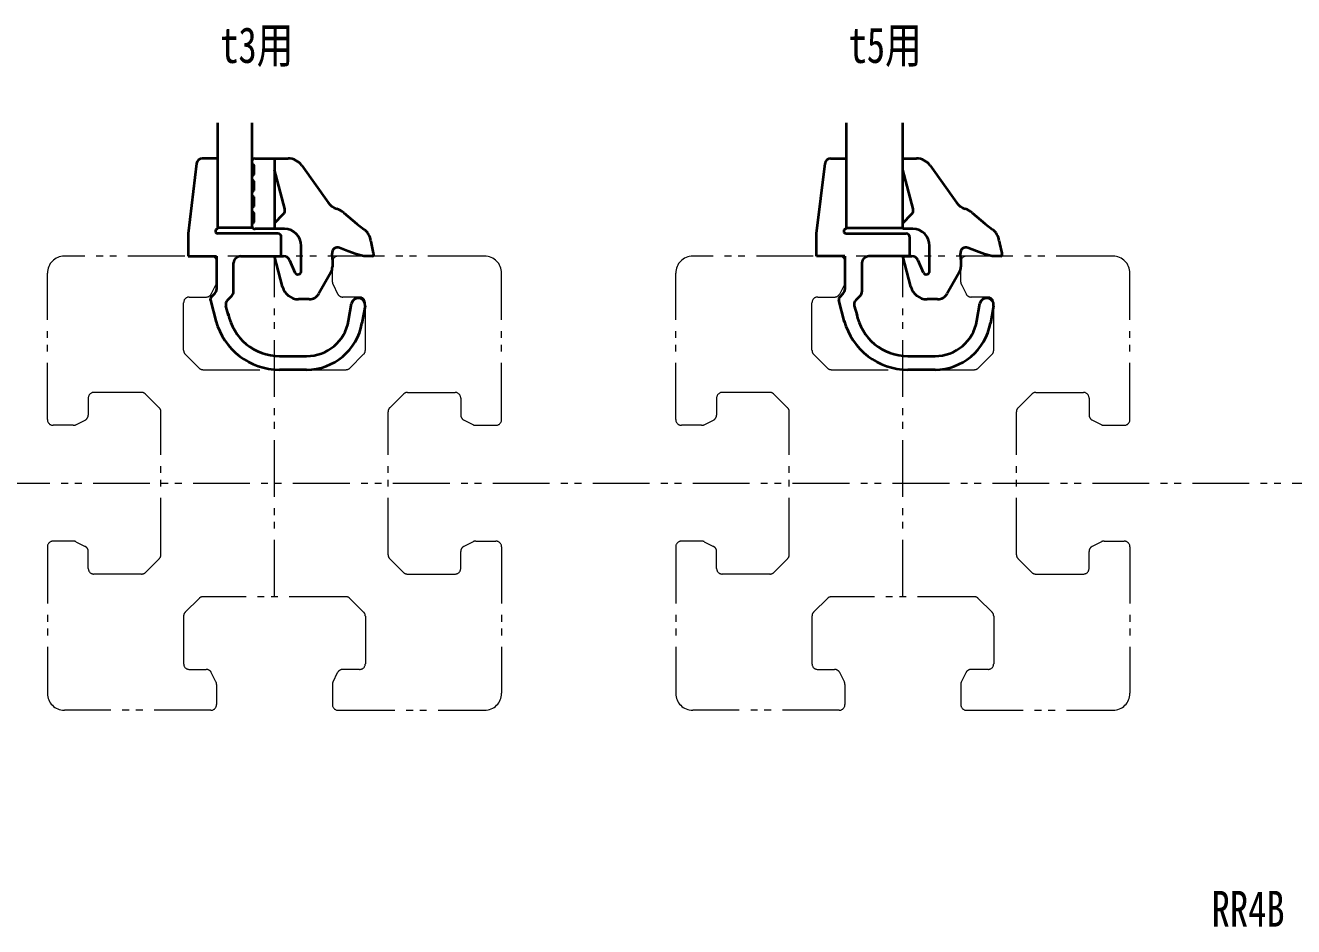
# Model space of a CAD drawing. Units: millimetres on the paper. Extents: x -621 to 258, y -422 to 49.
# Drawn here: x -539 to -427.3, y -39.6 to 39.8 of the extents above; entities that cross this region are included whole.
import ezdxf
from ezdxf.enums import TextEntityAlignment as Align

# ---------------------------------------------------------------- set-up
doc = ezdxf.new("R2010")
doc.units = ezdxf.units.MM
doc.linetypes.add('DOUBLE_CHAIN1', pattern=[8.8, 5, -1, 0.6, -0.6, 0.6, -1])
for name, color, linetype, lineweight in [('0-0', 7, 'Continuous', 18), ('0-1', 4, 'DOUBLE_CHAIN1', 18), ('0-2', 1, 'Continuous', 40), ('0-3', 5, 'Continuous', 40)]:
    doc.layers.add(name, color=color, linetype=linetype, lineweight=lineweight)
doc.layers.add('0-7', color=7, linetype='Continuous')
doc.styles.add('ＭＳ ゴシック', font='')
doc.styles.get('ＭＳ ゴシック').set_extended_font_data('MS Gothic')

msp = doc.modelspace()

# ---------------------------------------------------------------- linework, layer by layer
at = {"layer": '0-0', "lineweight": 40}
for p, q in [((-522.02, 28.1), (-523.377, 28.1)), ((-522.02, 21.9), (-522.02, 28.1)), ((-468.045, 28.1), (-466.688, 28.1)), ((-466.688, 28.1), (-466.688, 21.9)), ((-523.874, 27.66), (-524.62, 21.5)), ((-469.288, 21.5), (-468.541, 27.66)), ((-524.62, 21.5), (-524.62, 19.5)), ((-516.72, 21.5), (-522.02, 21.5)), ((-469.288, 19.5), (-469.288, 21.5)), ((-466.688, 21.5), (-461.388, 21.5)), ((-516.42, 19.5), (-516.42, 21.2)), ((-461.088, 21.2), (-461.088, 19.5)), ((-524.62, 19.5), (-522.12, 19.5)), ((-522.12, 19.5), (-522.12, 16.568)), ((-520.02, 19.5), (-516.42, 19.5)), ((-466.788, 19.5), (-469.288, 19.5)), ((-466.788, 19.5), (-466.788, 16.568)), ((-461.088, 19.5), (-464.688, 19.5)), ((-520.62, 16.371), (-520.62, 18.9)), ((-465.288, 18.9), (-465.288, 16.371)), ((-522.583, 15.898), (-522.267, 16.215)), ((-521.163, 15.621), (-520.767, 16.018)), ((-467.25, 15.898), (-466.934, 16.215)), ((-465.434, 16.018), (-465.83, 15.621)), ((-522.661, 15.609), (-522.145, 13.685)), ((-521.056, 14.258), (-521.292, 15.138)), ((-510.496, 13.799), (-510.227, 15.323)), ((-509.045, 15.115), (-509.314, 13.591)), ((-466.813, 13.685), (-467.328, 15.609)), ((-465.96, 15.138), (-465.724, 14.258)), ((-455.163, 13.799), (-454.894, 15.323)), ((-453.713, 15.115), (-453.981, 13.591)), ((-516.573, 10.7), (-514.189, 10.7)), ((-461.241, 10.7), (-458.856, 10.7)), ((-514.189, 9.5), (-516.573, 9.5)), ((-458.856, 9.5), (-461.241, 9.5))]:
    msp.add_line(p, q, dxfattribs=at)
for centre, radius, start, end in [((-523.377, 27.6), 0.5, 90, 173.08877), ((-468.045, 27.6), 0.5, 90, 173.08877), ((-522.02, 21.7), 0.2, 90, 270), ((-516.72, 21.2), 0.3, 0, 90), ((-466.688, 21.7), 0.2, 90, 270), ((-461.388, 21.2), 0.3, 0, 90), ((-520.02, 18.9), 0.6, 90, 180), ((-464.688, 18.9), 0.6, 90, 180), ((-522.371, 15.686), 0.3, 135, 195), ((-522.62, 16.568), 0.5, 315, 0), ((-521.12, 16.371), 0.5, 315, 0), ((-509.636, 15.219), 0.6, 350, 170), ((-467.038, 15.686), 0.3, 135, 195), ((-467.288, 16.568), 0.5, 315, 0), ((-465.788, 16.371), 0.5, 315, 0), ((-454.303, 15.219), 0.6, 350, 170), ((-520.809, 15.268), 0.5, 135, 195), ((-465.477, 15.268), 0.5, 135, 195), ((-516.573, 15.3), 5.8, 195, 270), ((-516.573, 15.3), 4.6, 190.7355, 270), ((-514.189, 14.45), 3.75, 270, 350), ((-514.189, 14.45), 4.95, 270, 350), ((-461.241, 15.3), 5.8, 195, 270), ((-461.241, 15.3), 4.6, 190.7355, 270), ((-458.856, 14.45), 3.75, 270, 350), ((-458.856, 14.45), 4.95, 270, 350)]:
    msp.add_arc(centre, radius, start, end, dxfattribs=at)
at = {"layer": '0-1'}
for p, q in [((-498.52, 19.5), (-535.52, 19.5)), ((-522.12, 17.218), (-522.12, 19)), ((-517.02, -10.5), (-517.02, 19.5)), ((-511.92, 17.218), (-511.92, 19)), ((-443.188, 19.5), (-480.188, 19.5)), ((-466.788, 17.218), (-466.788, 19)), ((-461.688, -10.5), (-461.688, 19.5)), ((-456.588, 17.218), (-456.588, 19)), ((-537.02, 5.1), (-537.02, 18)), ((-497.02, 5.1), (-497.02, 18)), ((-481.688, 5.1), (-481.688, 18)), ((-441.688, 5.1), (-441.688, 18)), ((-522.173, 16.994), (-522.582, 16.176)), ((-511.867, 16.994), (-511.458, 16.176)), ((-466.84, 16.994), (-467.249, 16.176)), ((-456.535, 16.994), (-456.126, 16.176)), ((-524.52, 15.9), (-523.029, 15.9)), ((-509.52, 15.9), (-511.011, 15.9)), ((-469.188, 15.9), (-467.697, 15.9)), ((-454.188, 15.9), (-455.679, 15.9)), ((-525.02, 11.207), (-525.02, 15.4)), ((-509.02, 11.207), (-509.02, 15.4)), ((-469.688, 11.207), (-469.688, 15.4)), ((-453.688, 11.207), (-453.688, 15.4)), ((-524.874, 10.854), (-523.667, 9.646)), ((-510.374, 9.646), (-509.167, 10.854)), ((-469.541, 10.854), (-468.334, 9.646)), ((-455.041, 9.646), (-453.834, 10.854)), ((-523.313, 9.5), (-510.727, 9.5)), ((-467.98, 9.5), (-455.395, 9.5)), ((-533.42, 7), (-533.42, 5.509)), ((-528.727, 7.5), (-532.92, 7.5)), ((-528.374, 7.354), (-527.167, 6.146)), ((-505.667, 7.354), (-506.874, 6.146)), ((-505.313, 7.5), (-501.12, 7.5)), ((-500.62, 7), (-500.62, 5.509)), ((-478.088, 7), (-478.088, 5.509)), ((-473.395, 7.5), (-477.588, 7.5)), ((-473.041, 7.354), (-471.834, 6.146)), ((-450.334, 7.354), (-451.541, 6.146)), ((-449.98, 7.5), (-445.788, 7.5)), ((-445.288, 7), (-445.288, 5.509)), ((-527.02, -6.793), (-527.02, 5.793)), ((-507.02, -6.793), (-507.02, 5.793)), ((-471.688, -6.793), (-471.688, 5.793)), ((-451.688, -6.793), (-451.688, 5.793)), ((-534.738, 4.6), (-536.52, 4.6)), ((-534.515, 4.653), (-533.697, 5.062)), ((-499.526, 4.653), (-500.344, 5.062)), ((-499.302, 4.6), (-497.52, 4.6)), ((-479.406, 4.6), (-481.188, 4.6)), ((-479.182, 4.653), (-478.364, 5.062)), ((-444.193, 4.653), (-445.011, 5.062)), ((-443.97, 4.6), (-442.188, 4.6)), ((-620.993, -0.5), (-8.052, -0.5)), ((-537.02, -6.1), (-537.02, -19)), ((-534.738, -5.6), (-536.52, -5.6)), ((-534.515, -5.653), (-533.697, -6.062)), ((-533.42, -8), (-533.42, -6.509)), ((-500.62, -8), (-500.62, -6.509)), ((-499.526, -5.653), (-500.344, -6.062)), ((-499.302, -5.6), (-497.52, -5.6)), ((-497.02, -6.1), (-497.02, -19)), ((-481.688, -6.1), (-481.688, -19)), ((-479.406, -5.6), (-481.188, -5.6)), ((-479.182, -5.653), (-478.364, -6.062)), ((-478.088, -8), (-478.088, -6.509)), ((-445.288, -8), (-445.288, -6.509)), ((-444.193, -5.653), (-445.011, -6.062)), ((-443.97, -5.6), (-442.188, -5.6)), ((-441.688, -6.1), (-441.688, -19)), ((-527.167, -7.146), (-528.374, -8.354)), ((-506.874, -7.146), (-505.667, -8.354)), ((-471.834, -7.146), (-473.041, -8.354)), ((-451.541, -7.146), (-450.334, -8.354)), ((-528.727, -8.5), (-532.92, -8.5)), ((-505.313, -8.5), (-501.12, -8.5)), ((-473.395, -8.5), (-477.588, -8.5)), ((-449.98, -8.5), (-445.788, -8.5)), ((-523.667, -10.646), (-524.874, -11.854)), ((-510.727, -10.5), (-523.313, -10.5)), ((-509.167, -11.854), (-510.374, -10.646)), ((-468.334, -10.646), (-469.541, -11.854)), ((-455.395, -10.5), (-467.98, -10.5)), ((-453.834, -11.854), (-455.041, -10.646)), ((-525.02, -12.207), (-525.02, -16.4)), ((-509.02, -12.207), (-509.02, -16.4)), ((-469.688, -12.207), (-469.688, -16.4)), ((-453.688, -12.207), (-453.688, -16.4)), ((-524.52, -16.9), (-523.029, -16.9)), ((-522.173, -17.994), (-522.582, -17.176)), ((-511.867, -17.994), (-511.458, -17.176)), ((-509.52, -16.9), (-511.011, -16.9)), ((-469.188, -16.9), (-467.697, -16.9)), ((-466.84, -17.994), (-467.249, -17.176)), ((-456.535, -17.994), (-456.126, -17.176)), ((-454.188, -16.9), (-455.679, -16.9)), ((-522.12, -18.218), (-522.12, -20)), ((-511.92, -18.218), (-511.92, -20)), ((-466.788, -18.218), (-466.788, -20)), ((-456.588, -18.218), (-456.588, -20)), ((-522.62, -20.5), (-535.52, -20.5)), ((-511.42, -20.5), (-498.52, -20.5)), ((-467.288, -20.5), (-480.188, -20.5)), ((-456.088, -20.5), (-443.188, -20.5))]:
    msp.add_line(p, q, dxfattribs=at)
for centre, radius, start, end in [((-535.52, 18), 1.5, 90, 180), ((-522.62, 19), 0.5, 0, 90), ((-511.42, 19), 0.5, 90, 180), ((-498.52, 18), 1.5, 0, 90), ((-480.188, 18), 1.5, 90, 180), ((-467.288, 19), 0.5, 0, 90), ((-456.088, 19), 0.5, 90, 180), ((-443.188, 18), 1.5, 0, 90), ((-522.62, 17.218), 0.5, 333.43494, 0), ((-511.42, 17.218), 0.5, 180, 206.56505), ((-467.288, 17.218), 0.5, 333.43494, 0), ((-456.088, 17.218), 0.5, 180, 206.56505), ((-524.52, 15.4), 0.5, 90, 180), ((-523.029, 16.4), 0.5, 270, 333.43494), ((-511.011, 16.4), 0.5, 206.56505, 270), ((-509.52, 15.4), 0.5, 0, 90), ((-469.188, 15.4), 0.5, 90, 180), ((-467.697, 16.4), 0.5, 270, 333.43494), ((-455.679, 16.4), 0.5, 206.56505, 270), ((-454.188, 15.4), 0.5, 0, 90), ((-524.52, 11.207), 0.5, 180, 225), ((-509.52, 11.207), 0.5, 315, 0), ((-469.188, 11.207), 0.5, 180, 225), ((-454.188, 11.207), 0.5, 315, 0), ((-523.313, 10), 0.5, 225, 270), ((-510.727, 10), 0.5, 270, 315), ((-467.98, 10), 0.5, 225, 270), ((-455.395, 10), 0.5, 270, 315), ((-532.92, 7), 0.5, 90, 180), ((-528.727, 7), 0.5, 45, 90), ((-505.313, 7), 0.5, 90, 135), ((-501.12, 7), 0.5, 0, 90), ((-477.588, 7), 0.5, 90, 180), ((-473.395, 7), 0.5, 45, 90), ((-449.98, 7), 0.5, 90, 135), ((-445.788, 7), 0.5, 0, 90), ((-527.52, 5.793), 0.5, 0, 45), ((-506.52, 5.793), 0.5, 135, 180), ((-472.188, 5.793), 0.5, 0, 45), ((-451.188, 5.793), 0.5, 135, 180), ((-536.52, 5.1), 0.5, 180, 270), ((-534.738, 5.1), 0.5, 270, 296.56505), ((-533.92, 5.509), 0.5, 296.56505, 0), ((-500.12, 5.509), 0.5, 180, 243.43494), ((-499.302, 5.1), 0.5, 243.43494, 270), ((-497.52, 5.1), 0.5, 270, 0), ((-481.188, 5.1), 0.5, 180, 270), ((-479.406, 5.1), 0.5, 270, 296.56505), ((-478.588, 5.509), 0.5, 296.56505, 0), ((-444.788, 5.509), 0.5, 180, 243.43494), ((-443.97, 5.1), 0.5, 243.43494, 270), ((-442.188, 5.1), 0.5, 270, 0), ((-536.52, -6.1), 0.5, 90, 180), ((-534.738, -6.1), 0.5, 63.43494, 90), ((-533.92, -6.509), 0.5, 0, 63.43494), ((-500.12, -6.509), 0.5, 116.56505, 180), ((-499.302, -6.1), 0.5, 90, 116.56505), ((-497.52, -6.1), 0.5, 0, 90), ((-481.188, -6.1), 0.5, 90, 180), ((-479.406, -6.1), 0.5, 63.43494, 90), ((-478.588, -6.509), 0.5, 0, 63.43494), ((-444.788, -6.509), 0.5, 116.56505, 180), ((-443.97, -6.1), 0.5, 90, 116.56505), ((-442.188, -6.1), 0.5, 0, 90), ((-527.52, -6.793), 0.5, 315, 0), ((-506.52, -6.793), 0.5, 180, 224.99998), ((-472.188, -6.793), 0.5, 315, 0), ((-451.188, -6.793), 0.5, 180, 224.99998), ((-532.92, -8), 0.5, 180, 270), ((-528.727, -8), 0.5, 270, 315), ((-505.313, -8), 0.5, 225, 270), ((-501.12, -8), 0.5, 270, 0), ((-477.588, -8), 0.5, 180, 270), ((-473.395, -8), 0.5, 270, 315), ((-449.98, -8), 0.5, 225, 270), ((-445.788, -8), 0.5, 270, 0), ((-523.313, -11), 0.5, 90, 135), ((-510.727, -11), 0.5, 45, 90), ((-467.98, -11), 0.5, 90, 135), ((-455.395, -11), 0.5, 45, 90), ((-524.52, -12.207), 0.5, 135, 180), ((-509.52, -12.207), 0.5, 0, 45), ((-469.188, -12.207), 0.5, 135, 180), ((-454.188, -12.207), 0.5, 0, 45), ((-524.52, -16.4), 0.5, 180, 270), ((-509.52, -16.4), 0.5, 270, 0), ((-469.188, -16.4), 0.5, 180, 270), ((-454.188, -16.4), 0.5, 270, 0), ((-523.029, -17.4), 0.5, 26.56505, 90), ((-511.011, -17.4), 0.5, 90, 153.43494), ((-467.697, -17.4), 0.5, 26.56505, 90), ((-455.679, -17.4), 0.5, 90, 153.43494), ((-522.62, -18.218), 0.5, 359.99998, 26.56505), ((-511.42, -18.218), 0.5, 153.43494, 180), ((-467.288, -18.218), 0.5, 359.99998, 26.56505), ((-456.088, -18.218), 0.5, 153.43494, 180), ((-535.52, -19), 1.5, 180, 270), ((-522.62, -20), 0.5, 270, 359.99998), ((-511.42, -20), 0.5, 180, 270), ((-498.52, -19), 1.5, 270, 0), ((-480.188, -19), 1.5, 180, 270), ((-467.288, -20), 0.5, 270, 359.99998), ((-456.088, -20), 0.5, 180, 270), ((-443.188, -19), 1.5, 270, 0)]:
    msp.add_arc(centre, radius, start, end, dxfattribs=at)
at = {"layer": '0-2'}
for p, q in [((-518.72, 28.1), (-515.808, 28.1)), ((-517.02, 28.1), (-517.02, 21.9)), ((-461.688, 28.1), (-460.476, 28.1)), ((-518.82, 26.683), (-518.82, 27.517)), ((-516.119, 23.672), (-517.02, 27.1)), ((-514.618, 27.482), (-512.293, 24.218)), ((-460.787, 23.672), (-461.688, 27.1)), ((-459.285, 27.482), (-456.96, 24.218)), ((-518.82, 25.283), (-518.82, 26.117)), ((-518.82, 23.883), (-518.82, 24.717)), ((-518.82, 22.483), (-518.82, 23.309)), ((-517.02, 22.4), (-516.246, 23.189)), ((-510.922, 23.32), (-509.775, 22.341)), ((-509.775, 22.341), (-509.128, 21.86)), ((-461.688, 22.4), (-460.914, 23.189)), ((-461.688, 21.9), (-461.688, 22.4)), ((-455.589, 23.32), (-454.443, 22.341)), ((-454.443, 22.341), (-453.795, 21.86)), ((-516.138, 21.9), (-518.72, 21.9)), ((-460.805, 21.9), (-461.688, 21.9)), ((-514.666, 18.195), (-514.666, 20.4)), ((-510.547, 19.944), (-511.286, 20.243)), ((-508.536, 20.847), (-508.508, 20.635)), ((-508.508, 20.635), (-508.316, 19.772)), ((-459.334, 18.195), (-459.334, 20.4)), ((-455.215, 19.944), (-455.954, 20.243)), ((-453.203, 20.847), (-453.175, 20.635)), ((-453.175, 20.635), (-452.984, 19.772)), ((-517.02, 19.5), (-516.228, 19.5)), ((-516.314, 16.812), (-517.02, 19.5)), ((-515.689, 19.141), (-515.23, 18.074)), ((-511.92, 19.2), (-511.947, 19.723)), ((-511.92, 19.2), (-511.92, 18.568)), ((-509.826, 19.674), (-510.547, 19.944)), ((-509.151, 19.5), (-509.826, 19.674)), ((-508.586, 19.5), (-509.151, 19.5)), ((-508.316, 19.772), (-508.29, 19.72)), ((-461.688, 19.5), (-460.895, 19.5)), ((-460.981, 16.812), (-461.688, 19.5)), ((-460.356, 19.141), (-459.897, 18.074)), ((-456.588, 19.2), (-456.614, 19.723)), ((-456.588, 19.2), (-456.588, 18.568)), ((-454.494, 19.674), (-455.215, 19.944)), ((-453.818, 19.5), (-454.494, 19.674)), ((-453.253, 19.5), (-453.818, 19.5)), ((-452.984, 19.772), (-452.957, 19.72)), ((-512.052, 18.068), (-513.109, 16.2)), ((-456.719, 18.068), (-457.777, 16.2)), ((-513.959, 15.7), (-514.893, 15.7)), ((-458.626, 15.7), (-459.56, 15.7))]:
    msp.add_line(p, q, dxfattribs=at)
for centre, start, end in [((-518.72, 27.8), 90, 250.52878), ((-518.72, 26.4), 109.47122, 250.52878), ((-518.72, 25), 109.47122, 250.52878), ((-518.72, 23.6), 109.47122, 250.52878), ((-518.72, 22.2), 109.47122, 270)]:
    msp.add_arc(centre, 0.3, start, end, dxfattribs=at)
for centre, major_axis, start_param, end_param in [((-515.808, 26.6), (0, 1.5), 5.3407075, 6.2831853), ((-460.476, 26.6), (0, 1.5), 5.3407075, 6.2831853), ((-516.593, 23.543), (0, 0.5), 3.9269908, 4.9741884), ((-511.103, 25.1), (0, 1.5), 2.1991149, 2.8403384), ((-511.922, 22.219), (0, 1.5), 5.5359502, 6.0200941), ((-461.26, 23.543), (0, 0.5), 3.9269908, 4.9741884), ((-455.77, 25.1), (0, 1.5), 2.1991149, 2.8403384), ((-456.589, 22.219), (0, 1.5), 5.5359502, 6.0200941), ((-516.138, 20.4), (0, 1.5), 4.712389, 6.2831853), ((-509.994, 20.647), (0, 1.5), 4.845976, 5.6539169), ((-460.805, 20.4), (0, 1.5), 4.712389, 6.2831853), ((-454.661, 20.647), (0, 1.5), 4.845976, 5.6539169), ((-511.459, 19.775), (0, 0.5), 5.9227377, 7.9587014), ((-456.127, 19.775), (0, 0.5), 5.9227377, 7.9587014), ((-516.228, 18.9), (0, 0.6), 5.1256798, 6.2831853), ((-508.586, 18), (0, 1.5), 6.1494537, 6.2831853), ((-508.411, 19.635), (0, 0.15), 3.2889949, 5.3148058), ((-460.895, 18.9), (0, 0.6), 5.1256798, 6.2831853), ((-453.253, 18), (0, 1.5), 6.1494537, 6.2831853), ((-453.078, 19.635), (0, 0.15), 3.2889949, 5.3148058), ((-514.961, 18.195), (0, 0.3), 2.0943951, 4.712389), ((-512.901, 18.568), (0, 1), 4.1887902, 4.712389), ((-459.628, 18.195), (0, 0.3), 2.0943951, 4.712389), ((-457.568, 18.568), (0, 1), 4.1887902, 4.712389), ((-514.893, 17.2), (0, 1.5), 1.8325957, 3.1415927), ((-459.56, 17.2), (0, 1.5), 1.8325957, 3.1415927), ((-513.959, 16.7), (0, 1), 3.1415927, 4.1887902), ((-458.626, 16.7), (0, 1), 3.1415927, 4.1887902)]:
    msp.add_ellipse(centre, major_axis=major_axis, ratio=0.980769, start_param=start_param, end_param=end_param, dxfattribs=at)
at = {"layer": '0-3'}
for p, q in [((-522.02, 22), (-522.02, 31.238)), ((-519.02, 31.238), (-519.02, 22)), ((-466.688, 31.238), (-466.688, 22)), ((-461.688, 22), (-461.688, 31.238)), ((-519.02, 22), (-522.02, 22)), ((-466.688, 22), (-461.688, 22))]:
    msp.add_line(p, q, dxfattribs=at)

# ---------------------------------------------------------------- texts
at = {"layer": '0-0', "style": 'ＭＳ ゴシック', "width": 0.75}
msp.add_text('RR4B', height=3.152, dxfattribs=at).set_placement((-434.5, -40.5), align=Align.BOTTOM_LEFT)
at = {"layer": '0-7', "style": 'ＭＳ ゴシック', "width": 0.75}
for s, p in [('t3用', (-521.803, 35.571)), ('t5用', (-466.47, 35.571))]:
    msp.add_text(s, height=3.152, dxfattribs=at).set_placement(p, align=Align.BOTTOM_LEFT)

doc.saveas('drawing.dxf')
